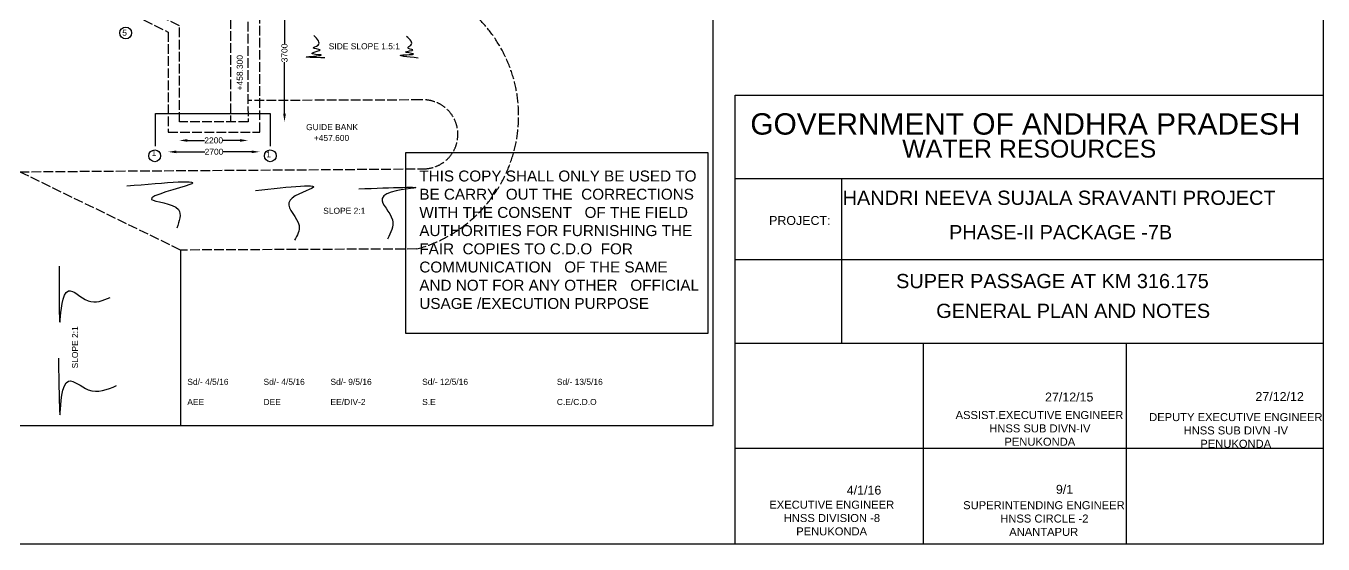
# Model space of a CAD drawing. Header units: millimetres. Extents: x -53212789 to -53204060, y 22133379 to 22139062.
# Drawn here: x -53207447 to -53204221, y 22133379 to 22134667 of the extents above; entities that cross this region are included whole.
import ezdxf

# ---------------------------------------------------------------- set-up
doc = ezdxf.new("R2010")
doc.units = ezdxf.units.MM
doc.header["$MEASUREMENT"] = 0
doc.header["$PDMODE"] = 32
doc.header["$PDSIZE"] = 28
doc.linetypes.add('ACAD_ISO02W100', pattern=[15, 12, -3])
for name, color, linetype in [('DIMENSIONS', 7, 'Continuous'), ('DRAWING', 2, 'Continuous'), ('TEXT', 7, 'Continuous')]:
    doc.layers.add(name, color=color, linetype=linetype)
doc.styles.get("Standard").update_dxf_attribs({"font": 'arial.ttf', "height": 15})
doc.dimstyles.get("Standard").update_dxf_attribs({"dimtxt": 20, "dimasz": 20, "dimexe": 0.18, "dimexo": 0.0625, "dimgap": 0.09, "dimtad": 0, "dimdec": 0, "dimzin": 0, "dimdsep": 46, "dimtxsty": 'Standard', "dimcen": 0.09, "dimse1": 1, "dimse2": 1, "dimadec": 0, "dimazin": 0, "dimtfac": 1, "dimtdec": 0, "dimtofl": 0, "dimtmove": 0, "dimatfit": 3, "dimfxl": 1, "dimtolj": 1, "dimtzin": 0, "dimarcsym": 0})

# ---------------------------------------------------------------- blocks, each defined once
blk = doc.blocks.new('*D126')
at = {"layer": 'Defpoints', "color": 0, "transparency": 16777216}
for p in [(-53207093.12272364, 22134403.05321797), (-53206865.22718088, 22134403.05321797), (-53206865.22718088, 22134353.85982475)]:
    blk.add_point(p, dxfattribs=at)
at = {"layer": 'TEXT', "color": 0, "lineweight": -2, "transparency": 16777216}
for p, q in [((-53207073.12272364, 22134353.85982475), (-53207001.76495226, 22134353.85982475)), ((-53206885.22718088, 22134353.85982475), (-53206956.58495225, 22134353.85982475))]:
    blk.add_line(p, q, dxfattribs=at)
at = {"layer": 'TEXT', "color": 0, "transparency": 16777216}
for points in [[(-53207073.12272364, 22134357.19315809), (-53207073.12272364, 22134350.52649142), (-53207093.12272364, 22134353.85982475)], [(-53206885.22718088, 22134357.19315809), (-53206885.22718088, 22134350.52649142), (-53206865.22718088, 22134353.85982475)]]:
    blk.add_solid(points, dxfattribs=at)
at = {"layer": 'TEXT', "color": 0, "transparency": 16777216, "insert": (-53206979.17495225, 22134353.85982475), "char_height": 15, "attachment_point": 5}
blk.add_mtext('\\A1;2700', dxfattribs=at)
blk = doc.blocks.new('*D127')
at = {"layer": 'Defpoints', "color": 0, "transparency": 16777216}
for p in [(-53207065.21836577, 22134428.71455671), (-53206894.4820726, 22134428.71455671), (-53207065.21836577, 22134382.21286562)]:
    blk.add_point(p, dxfattribs=at)
at = {"layer": 'TEXT', "color": 0, "lineweight": -2, "transparency": 16777216}
for p, q in [((-53207045.21836577, 22134382.21286562), (-53207002.44021919, 22134382.21286562)), ((-53206914.4820726, 22134382.21286562), (-53206957.26021918, 22134382.21286562))]:
    blk.add_line(p, q, dxfattribs=at)
at = {"layer": 'TEXT', "color": 0, "transparency": 16777216}
for points in [[(-53207045.21836577, 22134385.54619895), (-53207045.21836577, 22134378.87953229), (-53207065.21836577, 22134382.21286562)], [(-53206914.4820726, 22134385.54619895), (-53206914.4820726, 22134378.87953229), (-53206894.4820726, 22134382.21286562)]]:
    blk.add_solid(points, dxfattribs=at)
at = {"layer": 'TEXT', "color": 0, "transparency": 16777216, "insert": (-53206979.85021918, 22134382.21286562), "char_height": 15, "attachment_point": 5}
blk.add_mtext('\\A1;2200 ', dxfattribs=at)
blk = doc.blocks.new('*D129')
at = {"layer": 'Defpoints', "color": 0, "transparency": 16777216}
for p in [(-53206818.06518471, 22134770.67453822), (-53206894.4820726, 22134428.71455671), (-53206803.76156836, 22134428.71455671)]:
    blk.add_point(p, dxfattribs=at)
at = {"layer": 'TEXT', "color": 0, "lineweight": -2, "transparency": 16777216}
for p, q in [((-53206803.76156836, 22134750.67453822), (-53206803.76156836, 22134622.15153246)), ((-53206803.76156836, 22134448.71455671), (-53206803.76156836, 22134577.23756247))]:
    blk.add_line(p, q, dxfattribs=at)
at = {"layer": 'TEXT', "color": 0, "transparency": 16777216}
for points in [[(-53206807.0949017, 22134750.67453822), (-53206800.42823502, 22134750.67453822), (-53206803.76156836, 22134770.67453822)], [(-53206807.0949017, 22134448.71455671), (-53206800.42823502, 22134448.71455671), (-53206803.76156836, 22134428.71455671)]]:
    blk.add_solid(points, dxfattribs=at)
at = {"layer": 'TEXT', "color": 0, "transparency": 16777216, "insert": (-53206803.76156837, 22134599.69454746), "char_height": 15, "attachment_point": 5, "rotation": 90}
blk.add_mtext('\\A1;3700', dxfattribs=at)

msp = doc.modelspace()

# ---------------------------------------------------------------- linework, layer by layer
at = {"layer": 'DIMENSIONS', "color": 0}
msp.add_lwpolyline([(-53205682.83557133, 22134495), (-53204220.99405362, 22134495), (-53204220.99405362, 22133378.63246642), (-53205682.83557133, 22133378.63246642)], close=True, dxfattribs=at)
for points in [[(-53205682.83557133, 22134287.81124942), (-53204220.99405362, 22134287.81124942)], [(-53205418.59020061, 22134287.81124942), (-53205418.59020061, 22133878.248049)], [(-53205682.83557133, 22134086.30304578), (-53204220.99405362, 22134086.30304578)], [(-53205682.83557133, 22133878.248049), (-53204220.99405362, 22133878.248049)], [(-53205215.16731242, 22133878.248049), (-53205215.16731242, 22133378.63246642)], [(-53204710.50737081, 22133878.248049), (-53204710.50737081, 22133378.63246642)], [(-53205682.83557133, 22133617.15940345), (-53204220.99405362, 22133617.15940345)]]:
    msp.add_lwpolyline(points, dxfattribs=at)
at = {"layer": 'DRAWING', "color": 0}
msp.add_lwpolyline([(-53205737.5, 22136684.5), (-53212658.5, 22136684.5), (-53212658.5, 22133673.5), (-53205737.5, 22133673.5)], close=True, dxfattribs=at)
at = {"layer": 'DRAWING', "color": 0, "linetype": 'ACAD_ISO02W100', "ltscale": 2}
for points in [[(-53207994.78260883, 22135174.31479614), (-53207994.78260883, 22134993.99253697), (-53207891.76546051, 22134993.99253697), (-53207891.76546051, 22134828.60924657), (-53207636.17732839, 22134828.60924657), (-53207636.17732839, 22134755.00901544), (-53207423.0479886, 22134755.00901544), (-53207423.0479886, 22134815.94225001), (-53207093.12272364, 22134651.46870922), (-53207093.12272364, 22134403.05321797), (-53206865.22718088, 22134403.05321797), (-53206865.22718088, 22134784.90097654), (-53207423.85731652, 22135060.99278338), (-53207423.85731652, 22135285.72224387), (-53206898.31215895, 22135546.85602229), (-53206894.4820726, 22134428.71455671), (-53207065.21836577, 22134428.71455671), (-53207065.21836577, 22134666.94956086), (-53207449.47918182, 22134856.32933737)], [(-53207449.47918182, 22134999.11369434), (-53206937.94654393, 22134744.06544507), (-53206937.94654393, 22134428.71455671)]]:
    msp.add_lwpolyline(points, dxfattribs=at)
msp.add_lwpolyline([(-53207449.30394296, 22135046.93086224), (-53206895.65342372, 22134770.67453822), (-53206461.96319637, 22134770.67453822, -0.7497637098783984), (-53206474.77191387, 22134112.30554788), (-53207062.06292609, 22134109.62356078), (-53207462.98521557, 22134304.33188412), (-53206457.83716572, 22134311.562949, 1.033343206512164), (-53206464.69332687, 22134482.92957474), (-53206894.66273595, 22134481.45675576)], format="xyb", dxfattribs=at)
at = {"layer": 'DRAWING', "color": 0}
for points in [[(-53207124.93069612, 22134368.14879892), (-53207124.93069612, 22134449.35037003), (-53206839.84800135, 22134449.35037003), (-53206839.84800135, 22134368.14879892)], [(-53207062.06292609, 22134109.62356078), (-53207062.06292609, 22133673.5)]]:
    msp.add_lwpolyline(points, dxfattribs=at)
for points in [[(-53206703.2047665, 22134587.8381098), (-53206747.80087313, 22134590.28877262), (-53206713.01592512, 22134594.74453368), (-53206736.20587948, 22134598.75471575), (-53206715.02272306, 22134607.44345557), (-53206732.63817645, 22134612.12199892), (-53206720.37426113, 22134619.0284228), (-53206731.08181893, 22134643.00190357)], [(-53206471.27391715, 22134586.92207017), (-53206513.71421044, 22134594.3258822), (-53206483.84881399, 22134597.46689205), (-53206502.48661456, 22134602.40276674), (-53206484.52248094, 22134607.11428872), (-53206497.32192244, 22134612.49888322), (-53206489.46262839, 22134619.00527004), (-53206500.46564665, 22134640.76800073)], [(-53207195.81635511, 22134269.02967966), (-53207039.58833158, 22134272.29522745), (-53207134.37102823, 22134235.72109795), (-53207067.69628869, 22134210.24981942), (-53207071.61833995, 22134163.87904655)], [(-53206876.16990271, 22134257.92681429), (-53206736.28371548, 22134262.49858408), (-53206793.15332688, 22134227.23067658), (-53206767.66005962, 22134171.06324593), (-53206778.77251621, 22134133.83601263)], [(-53206619.06497303, 22134261.82640483), (-53206482.44717282, 22134263.78573062), (-53206560.88800022, 22134237.6613627), (-53206535.39473297, 22134184.75947984), (-53206547.81455096, 22134137.08248497)], [(-53207364.36230464, 22134069.75996196), (-53207361.38568726, 22133936.67042994), (-53207341.34881589, 22134008.20446462), (-53207292.20816772, 22133983.28893879), (-53207237.19993077, 22133992.08265125)], [(-53207365.87509771, 22133841.21132349), (-53207361.41013871, 22133705.89123115), (-53207340.57368533, 22133783.96051076), (-53207292.20332357, 22133762.39851898), (-53207221.50819974, 22133772.80775242)]]:
    msp.add_spline(points, degree=3, dxfattribs=at)
at = {"layer": 'TEXT', "color": 0}
for points in [[(-53204220.99405362, 22133378.63246642), (-53212789, 22133378.63246642), (-53212789, 22138796), (-53204220.99405362, 22138796)], [(-53206501.88157536, 22134352.38904009), (-53205751.25049243, 22134352.38904009), (-53205751.25049243, 22133901.92595489), (-53206501.88157536, 22133901.92595489)]]:
    msp.add_lwpolyline(points, close=True, dxfattribs=at)
for centre in [(-53207198.68737294, 22134649.5069649), (-53207126.5936409, 22134343.95856894), (-53206839.16480813, 22134343.95856894)]:
    msp.add_circle(centre, 14.67060908342555, dxfattribs=at)

# ---------------------------------------------------------------- texts
at = {"layer": 'DIMENSIONS', "color": 0}
for s, height, p in [('GOVERNMENT OF ANDHRA PRADESH', 53.08114331572818, (-53205645.26666059, 22134396.67214541)), ('WATER RESOURCES', 44.23428609644014, (-53205267.42579939, 22134339.55434768)), ('HANDRI NEEVA SUJALA SRAVANTI PROJECT ', 35.38742887715212, (-53205415.77726202, 22134221.96502183)), ('PROJECT:', 22.11714304822007, (-53205598.65878987, 22134172.11735884)), ('PHASE-II PACKAGE -7B', 35.38742887715212, (-53205151.0466406, 22134136.32931202)), ('SUPER PASSAGE AT KM 316.175', 35.38742887715212, (-53205282.77249793, 22134014.9055397)), ('GENERAL PLAN AND NOTES', 35.38742887715212, (-53205183.01894441, 22133940.77313794)), ('27/12/15', 22.11714304822007, (-53204912.38674819, 22133733.1688233)), ('27/12/12', 22.11714304822007, (-53204389.14785493, 22133734.36497238)), ('4/1/16', 22.11714304822007, (-53205405.41219895, 22133501.66327665)), ('9/1', 22.11714304822007, (-53204885.38674819, 22133503.6688233))]:
    msp.add_text(s, height=height, dxfattribs=at).set_placement(p)
at = {"layer": 'DIMENSIONS', "color": 0, "char_height": 19.90542874339807, "attachment_point": 1}
for s, insert, width in [('\\pi28.932;ASSIST.EXECUTIVE ENGINEER \\P\\pi112.65;HNSS SUB DIVN-IV \\P\\pi150.34;PENUKONDA', (-53205163.7984691, 22133709.3828725), 474.7238065001821), ('\\pi23.059;DEPUTY EXECUTIVE ENGINEER\\P\\pi108.79;HNSS SUB DIVN -IV \\P\\pi150.34;PENUKONDA', (-53204676.54065373, 22133704.27028766), 474.7238065001821), ('\\pi9.6034;EXECUTIVE ENGINEER   \\P\\pi45.592;HNSS DIVISION -8\\P\\pi76.598;PENUKONDA', (-53205607.76407667, 22133486.49445335), 327.2386259143671), ('\\pi0.4139;SUPERINTENDING ENGINEER   \\P\\pi92.609;HNSS CIRCLE -2 \\P\\pi114.9;ANANTAPUR', (-53205116.39215078, 22133485.21458889), 400.9459192442345)]:
    msp.add_mtext(s, dxfattribs=dict(at, insert=insert, width=width))
at = {"layer": 'TEXT', "color": 0}
for s, p in [('5', (-53207207.29005388, 22134642.65956832)), ('SIDE SLOPE 1.5:1', (-53206693.72429954, 22134608.90460081)), ('GUIDE BANK ', (-53206750.11330454, 22134407.79305001)), ('+457.600', (-53206730.89229867, 22134380.90036197)), ('1', (-53207134.31396638, 22134343.70335549)), ('1', (-53206849.20245945, 22134339.8615388)), ('SLOPE 2:1', (-53206707.53868448, 22134199.71998128))]:
    msp.add_text(s, height=15, dxfattribs=at).set_placement(p)
for s, p in [('+458.300', (-53206907.46296924, 22134506.63168152)), ('SLOPE 2:1', (-53207317.34315228, 22133815.30155443))]:
    msp.add_text(s, height=15, rotation=90, dxfattribs=at).set_placement(p)
at = {"layer": 'TEXT', "color": 0, "attachment_point": 1}
for s, insert, char_height, width in [('THIS COPY SHALL ONLY BE USED TO BE CARRY  OUT THE  CORRECTIONS WITH THE CONSENT   OF THE FIELD AUTHORITIES FOR FURNISHING THE  FAIR  COPIES TO C.D.O  FOR COMMUNICATION   OF THE SAME AND NOT FOR ANY OTHER   OFFICIAL USAGE /EXECUTION PURPOSE ', (-53206468.46680507, 22134307.33475377), 27.15533839840068, 703.0167959115996), ('Sd/- 4/5/16\\P\\PAEE', (-53207045.5, 22133789.5), 15, 139.0432269722223), ('Sd/- 4/5/16\\P\\PDEE', (-53206856, 22133789.5), 15, 112.5305625349283), ('Sd/- 9/5/16\\P\\PEE/DIV-2', (-53206689.5, 22133789.5), 15, 117.3347642868757), ('Sd/- 12/5/16\\P\\PS.E', (-53206461.5, 22133789.5), 15, 124.1979446858168), ('Sd/- 13/5/16\\P\\PC.E/C.D.O', (-53206126.5, 22133789.5), 15, 124.1979446858168)]:
    msp.add_mtext(s, dxfattribs=dict(at, insert=insert, char_height=char_height, width=width))

# ---------------------------------------------------------------- dimensions: what is measured, and where the dimension line sits
at = {"layer": 'TEXT'}
dim = msp.add_linear_dim(base=(-53206803.76156836, 22134428.71455671), p1=(-53206818.06518471, 22134770.67453822), p2=(-53206894.4820726, 22134428.71455671), angle=90, text='3700', dimstyle='Standard', dxfattribs=at)
dim.commit()
dim.dimension.update_dxf_attribs({"geometry": '*D129', "text_midpoint": (-53206803.76156837, 22134599.69454746)})
for base, p1, p2, text, picture, middle in [((-53207065.21836577, 22134382.21286562), (-53206894.4820726, 22134428.71455671), (-53207065.21836577, 22134428.71455671), '2200 ', '*D127', (-53206979.85021918, 22134382.21286562)), ((-53206865.22718088, 22134353.85982475), (-53207093.12272364, 22134403.05321797), (-53206865.22718088, 22134403.05321797), '2700', '*D126', (-53206979.17495225, 22134353.85982475))]:
    dim = msp.add_linear_dim(base=base, p1=p1, p2=p2, text=text, dimstyle='Standard', dxfattribs=at)
    dim.commit()
    dim.dimension.update_dxf_attribs({"geometry": picture, "text_midpoint": middle})

doc.saveas('drawing.dxf')
